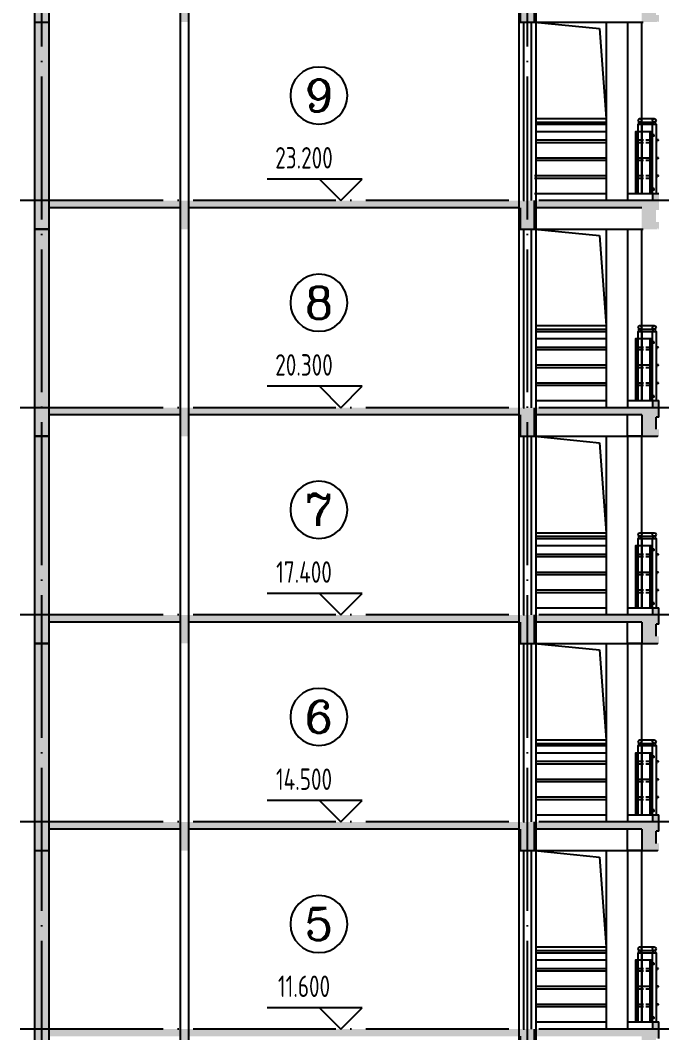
# Model space of a CAD drawing. Extents: x -726032 to 135930, y -151624 to 587044.
# Drawn here: x -403957 to -394976, y 236058 to 250235 of the extents above; entities that cross this region are included whole.
import ezdxf
from ezdxf.enums import TextEntityAlignment as Align

# ---------------------------------------------------------------- set-up
doc = ezdxf.new("R2010")
doc.units = 0
doc.header["$LTSCALE"] = 1000
doc.header["$MEASUREMENT"] = 0
doc.linetypes.add('DASH', pattern=[0.35, 0.25, -0.1])
doc.linetypes.add('DOTE', pattern=[2.42, 2, -0.2, 0.02, -0.2])
doc.layers.get('0').update_dxf_attribs({"linetype": 'CONTINUOUS'})
for name, color, linetype in [('AXIS', 245, 'CONTINUOUS'), ('AXIS_TEXT', 7, 'CONTINUOUS'), ('DE', 134, 'CONTINUOUS'), ('DOTE', 8, 'DOTE'), ('LAYER1', 7, 'CONTINUOUS'), ('PUB_DIM', 245, 'CONTINUOUS'), ('WALL', 255, 'CONTINUOUS'), ('WINDOW', 155, 'CONTINUOUS')]:
    doc.layers.add(name, color=color, linetype=linetype)
doc.styles.add('COMPLEX', font='COMPLEX')
doc.styles.add('DIM_FONT', font='isocp.shx', dxfattribs={"width": 0.8})

# ---------------------------------------------------------------- blocks, each defined once
blk = doc.blocks.new('_AXISO')
blk.add_circle((0, 0), 0.5)
at = {"layer": 'AXIS_TEXT', "style": 'COMPLEX', "width": 1.041667}
blk.add_attdef('A', text='', height=0.56, dxfattribs=at).set_placement((-0.25, -0.28), (0.25, -0.28), align=Align.FIT)

msp = doc.modelspace()

# ---------------------------------------------------------------- hatches: boundary and pattern name
for color, points in [(146, [(-403756, 250609.2), (-403556, 250609.2), (-403556, 250209.2), (-403756, 250209.2)]), (136, [(-403756, 250209.2), (-403556, 250209.2), (-403556, 247709.2), (-403756, 247709.2)]), (146, [(-403756, 247709.2), (-403556, 247709.2), (-403556, 247309.2), (-403756, 247309.2)]), (136, [(-403756, 247309.2), (-403556, 247309.2), (-403556, 244809.2), (-403756, 244809.2)]), (146, [(-403756, 244809.2), (-403556, 244809.2), (-403556, 244409.2), (-403756, 244409.2)]), (136, [(-403756, 244409.2), (-403556, 244409.2), (-403556, 241909.2), (-403756, 241909.2)]), (146, [(-403756, 241909.2), (-403556, 241909.2), (-403556, 241509.2), (-403756, 241509.2)]), (136, [(-403756, 241509.2), (-403556, 241509.2), (-403556, 239009.2), (-403756, 239009.2)]), (146, [(-403756, 239009.2), (-403556, 239009.2), (-403556, 238609.2), (-403756, 238609.2)]), (136, [(-403756, 238609.2), (-403556, 238609.2), (-403556, 236109.2), (-403756, 236109.2)]), (146, [(-403756, 236109.2), (-403556, 236109.2), (-403556, 235709.2), (-403756, 235709.2)])]:
    msp.add_hatch(color=color).paths.add_polyline_path(points)
h = msp.add_hatch()
h.set_pattern_fill('ANSI32', color=136, scale=100, style=0)
h.set_pattern_definition([(135, (-33192.717, 256899.96), (26.5165043, 26.5165043), []), (135, (-33210.395, 256899.96), (26.5165043, 26.5165043), [])])
h.paths.add_polyline_path([(-395139, 248678.4), (-395124, 248678.4), (-395124, 247809.2), (-395139, 247809.2)])
h = msp.add_hatch()
h.set_pattern_fill('ANSI32', color=136, scale=100, style=0)
h.set_pattern_definition([(135, (-33192.717, 253999.96), (26.5165043, 26.5165043), []), (135, (-33210.395, 253999.96), (26.5165043, 26.5165043), [])])
h.paths.add_polyline_path([(-395139, 245778.4), (-395124, 245778.4), (-395124, 244909.2), (-395139, 244909.2)])
h = msp.add_hatch()
h.set_pattern_fill('ANSI32', color=136, scale=100, style=0)
h.set_pattern_definition([(135, (-33192.717, 251099.96), (26.5165043, 26.5165043), []), (135, (-33210.395, 251099.96), (26.5165043, 26.5165043), [])])
h.paths.add_polyline_path([(-395139, 242878.4), (-395124, 242878.4), (-395124, 242009.2), (-395139, 242009.2)])
h = msp.add_hatch()
h.set_pattern_fill('ANSI32', color=136, scale=100, style=0)
h.set_pattern_definition([(135, (-33192.717, 248199.96), (26.5165043, 26.5165043), []), (135, (-33210.395, 248199.96), (26.5165043, 26.5165043), [])])
h.paths.add_polyline_path([(-395139, 239978.4), (-395124, 239978.4), (-395124, 239109.2), (-395139, 239109.2)])
h = msp.add_hatch()
h.set_pattern_fill('ANSI32', color=136, scale=100, style=0)
h.set_pattern_definition([(135, (-33192.717, 245299.96), (26.5165043, 26.5165043), []), (135, (-33210.395, 245299.96), (26.5165043, 26.5165043), [])])
h.paths.add_polyline_path([(-395139, 237078.4), (-395124, 237078.4), (-395124, 236209.2), (-395139, 236209.2)])
at = {"layer": 'DE'}
for points in [[(-396756, 250609.2), (-403556, 250609.2), (-403556, 250509.2), (-401716, 250509.2), (-401716, 250209.2), (-401596, 250209.2), (-401596, 250509.2), (-396976, 250509.2), (-396976, 250209.2), (-396756, 250209.2), (-396736, 250209.2), (-396736, 250509.2), (-396756, 250509.2)], [(-396756, 247709.2), (-403556, 247709.2), (-403556, 247609.2), (-401716, 247609.2), (-401716, 247309.2), (-401596, 247309.2), (-401596, 247609.2), (-396976, 247609.2), (-396976, 247309.2), (-396756, 247309.2), (-396736, 247309.2), (-396736, 247609.2), (-396756, 247609.2)], [(-396756, 244809.2), (-403556, 244809.2), (-403556, 244709.2), (-401716, 244709.2), (-401716, 244409.2), (-401596, 244409.2), (-401596, 244709.2), (-396976, 244709.2), (-396976, 244409.2), (-396756, 244409.2), (-396736, 244409.2), (-396736, 244709.2), (-396756, 244709.2)], [(-396756, 241909.2), (-403556, 241909.2), (-403556, 241809.2), (-401716, 241809.2), (-401716, 241509.2), (-401596, 241509.2), (-401596, 241809.2), (-396976, 241809.2), (-396976, 241509.2), (-396756, 241509.2), (-396736, 241509.2), (-396736, 241809.2), (-396756, 241809.2)], [(-396756, 239009.2), (-403556, 239009.2), (-403556, 238909.2), (-401716, 238909.2), (-401716, 238609.2), (-401596, 238609.2), (-401596, 238909.2), (-396976, 238909.2), (-396976, 238609.2), (-396756, 238609.2), (-396736, 238609.2), (-396736, 238909.2), (-396756, 238909.2)], [(-396756, 236109.2), (-403556, 236109.2), (-403556, 236009.2), (-401716, 236009.2), (-401716, 235709.2), (-401596, 235709.2), (-401596, 236009.2), (-396976, 236009.2), (-396976, 235709.2), (-396756, 235709.2), (-396736, 235709.2), (-396736, 236009.2), (-396756, 236009.2)]]:
    msp.add_hatch(color=256, dxfattribs=at).paths.add_polyline_path(points)
at = {"layer": 'LAYER1'}
for points in [[(-396756, 250609.2), (-395106, 250609.2), (-395106, 250709.2), (-395016, 250709.2), (-395016, 250479.2), (-395056, 250479.2), (-395056, 250309.2), (-395016, 250309.2), (-395016, 250209.2), (-395026, 250209.2), (-395026, 250219.2), (-395036, 250219.2), (-395036, 250209.2), (-395256, 250209.2), (-395256, 250509.2), (-396756, 250509.2)], [(-396756, 247709.2), (-395106, 247709.2), (-395106, 247809.2), (-395016, 247809.2), (-395016, 247579.2), (-395056, 247579.2), (-395056, 247409.2), (-395016, 247409.2), (-395016, 247309.2), (-395026, 247309.2), (-395026, 247319.2), (-395036, 247319.2), (-395036, 247309.2), (-395256, 247309.2), (-395256, 247609.2), (-396756, 247609.2)], [(-396756, 244809.2), (-395106, 244809.2), (-395106, 244909.2), (-395016, 244909.2), (-395016, 244679.2), (-395056, 244679.2), (-395056, 244509.2), (-395016, 244509.2), (-395016, 244409.2), (-395026, 244409.2), (-395026, 244419.2), (-395036, 244419.2), (-395036, 244409.2), (-395256, 244409.2), (-395256, 244709.2), (-396756, 244709.2)], [(-396756, 241909.2), (-395106, 241909.2), (-395106, 242009.2), (-395016, 242009.2), (-395016, 241779.2), (-395056, 241779.2), (-395056, 241609.2), (-395016, 241609.2), (-395016, 241509.2), (-395026, 241509.2), (-395026, 241519.2), (-395036, 241519.2), (-395036, 241509.2), (-395256, 241509.2), (-395256, 241809.2), (-396756, 241809.2)], [(-396756, 239009.2), (-395106, 239009.2), (-395106, 239109.2), (-395016, 239109.2), (-395016, 238879.2), (-395056, 238879.2), (-395056, 238709.2), (-395016, 238709.2), (-395016, 238609.2), (-395026, 238609.2), (-395026, 238619.2), (-395036, 238619.2), (-395036, 238609.2), (-395256, 238609.2), (-395256, 238909.2), (-396756, 238909.2)], [(-396756, 236109.2), (-395106, 236109.2), (-395106, 236209.2), (-395016, 236209.2), (-395016, 235979.2), (-395056, 235979.2), (-395056, 235809.2), (-395016, 235809.2), (-395016, 235709.2), (-395026, 235709.2), (-395026, 235719.2), (-395036, 235719.2), (-395036, 235709.2), (-395256, 235709.2), (-395256, 236009.2), (-396756, 236009.2)]]:
    msp.add_hatch(color=136, dxfattribs=at).paths.add_polyline_path(points)

# ---------------------------------------------------------------- linework, layer by layer
for p, q in [((-403756, 250209.2), (-403556, 250209.2)), ((-396756, 250209.2), (-395236, 250209.2)), ((-395306, 248309.2), (-395139, 248309.2)), ((-395456, 247809.2), (-395016, 247809.2)), ((-401716, 247609.2), (-403556, 247609.2)), ((-396976, 247609.2), (-401596, 247609.2)), ((-395256, 247609.2), (-396756, 247609.2)), ((-403756, 247309.2), (-403556, 247309.2)), ((-396756, 247309.2), (-395236, 247309.2)), ((-395306, 245409.2), (-395139, 245409.2)), ((-395456, 244909.2), (-395016, 244909.2)), ((-401716, 244709.2), (-403556, 244709.2)), ((-396976, 244709.2), (-401596, 244709.2)), ((-395256, 244709.2), (-396756, 244709.2)), ((-403756, 244409.2), (-403556, 244409.2)), ((-396756, 244409.2), (-395236, 244409.2)), ((-395306, 242509.2), (-395139, 242509.2)), ((-395456, 242009.2), (-395016, 242009.2)), ((-401716, 241809.2), (-403556, 241809.2)), ((-396976, 241809.2), (-401596, 241809.2)), ((-395256, 241809.2), (-396756, 241809.2)), ((-403756, 241509.2), (-403556, 241509.2)), ((-396756, 241509.2), (-395236, 241509.2)), ((-395306, 239609.2), (-395139, 239609.2)), ((-395456, 239109.2), (-395016, 239109.2)), ((-401716, 238909.2), (-403556, 238909.2)), ((-396976, 238909.2), (-401596, 238909.2)), ((-395256, 238909.2), (-396756, 238909.2)), ((-403756, 238609.2), (-403556, 238609.2)), ((-396756, 238609.2), (-395236, 238609.2)), ((-395306, 236709.2), (-395139, 236709.2)), ((-395456, 236209.2), (-395016, 236209.2))]:
    msp.add_line(p, q)
at = {"color": 136}
for p, q in [((-396756, 250209.2), (-395845.7, 250118.8)), ((-395845.7, 250118.8), (-395756, 248859.2)), ((-395756, 250209.2), (-395756, 247709.2)), ((-395456, 250209.2), (-395456, 247709.2)), ((-395256, 247809.2), (-395256, 250209.2)), ((-396736, 248859.2), (-395756, 248859.2)), ((-396736, 248809.2), (-395756, 248809.2)), ((-395296.9, 248778.4), (-395296.9, 248814.9)), ((-395281, 248859.2), (-395081, 248859.2)), ((-395281, 248809.2), (-395096.9, 248809.2)), ((-395265.1, 248778.4), (-395265.1, 248814.9)), ((-395096.9, 248778.4), (-395096.9, 248814.9)), ((-395065.1, 248778.4), (-395065.1, 248814.9)), ((-396736, 248778.4), (-395756, 248778.4)), ((-396736, 248678.4), (-395756, 248678.4)), ((-395306, 248778.4), (-395106, 248778.4)), ((-395306, 248678.4), (-395139, 248678.4)), ((-396736, 248559.2), (-395756, 248559.2)), ((-396736, 248524.2), (-395756, 248524.2)), ((-396736, 248274.2), (-395756, 248274.2)), ((-396756, 248059.2), (-395756, 248059.2)), ((-396756, 248024.2), (-395756, 248024.2)), ((-396756, 247809.2), (-395756, 247809.2)), ((-395106, 247809.2), (-395106, 247709.2)), ((-396756, 247309.2), (-395845.7, 247218.8)), ((-395756, 247309.2), (-395756, 244809.2)), ((-395456, 247309.2), (-395456, 244809.2)), ((-395256, 244909.2), (-395256, 247309.2)), ((-395845.7, 247218.8), (-395756, 245959.2)), ((-396736, 245959.2), (-395756, 245959.2)), ((-396736, 245909.2), (-395756, 245909.2)), ((-396736, 245878.4), (-395756, 245878.4)), ((-395306, 245878.4), (-395106, 245878.4)), ((-395296.9, 245878.4), (-395296.9, 245914.9)), ((-395281, 245959.2), (-395081, 245959.2)), ((-395281, 245909.2), (-395096.9, 245909.2)), ((-395265.1, 245878.4), (-395265.1, 245914.9)), ((-395096.9, 245878.4), (-395096.9, 245914.9)), ((-395065.1, 245878.4), (-395065.1, 245914.9)), ((-396736, 245778.4), (-395756, 245778.4)), ((-395306, 245778.4), (-395139, 245778.4)), ((-396736, 245659.2), (-395756, 245659.2)), ((-396736, 245624.2), (-395756, 245624.2)), ((-396736, 245374.2), (-395756, 245374.2)), ((-396736, 245159.2), (-395756, 245159.2)), ((-396736, 245124.2), (-395756, 245124.2)), ((-396736, 244909.2), (-395756, 244909.2)), ((-395106, 244909.2), (-395106, 244809.2)), ((-395016, 244679.2), (-395016, 244909.2)), ((-395016, 244679.2), (-395056, 244679.2)), ((-395056, 244509.2), (-395056, 244679.2)), ((-396756, 244409.2), (-395845.7, 244318.8)), ((-395756, 244409.2), (-395756, 241909.2)), ((-395456, 244409.2), (-395456, 241909.2)), ((-395256, 242009.2), (-395256, 244409.2)), ((-395845.7, 244318.8), (-395756, 243059.2)), ((-396736, 243059.2), (-395756, 243059.2)), ((-396736, 243009.2), (-395756, 243009.2)), ((-395296.9, 242978.4), (-395296.9, 243014.9)), ((-395281, 243059.2), (-395081, 243059.2)), ((-395281, 243009.2), (-395096.9, 243009.2)), ((-395265.1, 242978.4), (-395265.1, 243014.9)), ((-395096.9, 242978.4), (-395096.9, 243014.9)), ((-395065.1, 242978.4), (-395065.1, 243014.9)), ((-396736, 242978.4), (-395756, 242978.4)), ((-396736, 242878.4), (-395756, 242878.4)), ((-395306, 242978.4), (-395106, 242978.4)), ((-395306, 242878.4), (-395139, 242878.4)), ((-396736, 242759.2), (-395756, 242759.2)), ((-396736, 242724.2), (-395756, 242724.2)), ((-396736, 242474.2), (-395756, 242474.2)), ((-396736, 242259.2), (-395756, 242259.2)), ((-396736, 242224.2), (-395756, 242224.2)), ((-396736, 242009.2), (-395756, 242009.2)), ((-395106, 242009.2), (-395106, 241909.2)), ((-395016, 241779.2), (-395016, 242009.2)), ((-395016, 241779.2), (-395056, 241779.2)), ((-395056, 241609.2), (-395056, 241779.2)), ((-396756, 241509.2), (-395845.7, 241418.8)), ((-395756, 241509.2), (-395756, 239009.2)), ((-395456, 241509.2), (-395456, 239009.2)), ((-395256, 239109.2), (-395256, 241509.2)), ((-395845.7, 241418.8), (-395756, 240159.2)), ((-396736, 240159.2), (-395756, 240159.2)), ((-395281, 240159.2), (-395081, 240159.2)), ((-396736, 240109.2), (-395756, 240109.2)), ((-396736, 240078.4), (-395756, 240078.4)), ((-395306, 240078.4), (-395106, 240078.4)), ((-395296.9, 240078.4), (-395296.9, 240114.9)), ((-395281, 240109.2), (-395096.9, 240109.2)), ((-395265.1, 240078.4), (-395265.1, 240114.9)), ((-395096.9, 240078.4), (-395096.9, 240114.9)), ((-395065.1, 240078.4), (-395065.1, 240114.9)), ((-396736, 239978.4), (-395756, 239978.4)), ((-395306, 239978.4), (-395139, 239978.4)), ((-396736, 239859.2), (-395756, 239859.2)), ((-396736, 239824.2), (-395756, 239824.2)), ((-396736, 239574.2), (-395756, 239574.2)), ((-396736, 239359.2), (-395756, 239359.2)), ((-396736, 239324.2), (-395756, 239324.2)), ((-396736, 239109.2), (-395756, 239109.2)), ((-395106, 239109.2), (-395106, 239009.2)), ((-395016, 238879.2), (-395016, 239109.2)), ((-395016, 238879.2), (-395056, 238879.2)), ((-395056, 238709.2), (-395056, 238879.2)), ((-396756, 238609.2), (-395845.7, 238518.8)), ((-395756, 238609.2), (-395756, 236109.2)), ((-395456, 238609.2), (-395456, 236109.2)), ((-395256, 236209.2), (-395256, 238609.2)), ((-395845.7, 238518.8), (-395756, 237259.2)), ((-396736, 237259.2), (-395756, 237259.2)), ((-396736, 237209.2), (-395756, 237209.2)), ((-396736, 237178.4), (-395756, 237178.4)), ((-395306, 237178.4), (-395106, 237178.4)), ((-395296.9, 237178.4), (-395296.9, 237214.9)), ((-395281, 237259.2), (-395081, 237259.2)), ((-395281, 237209.2), (-395096.9, 237209.2)), ((-395265.1, 237178.4), (-395265.1, 237214.9)), ((-395096.9, 237178.4), (-395096.9, 237214.9)), ((-395065.1, 237178.4), (-395065.1, 237214.9)), ((-396736, 237078.4), (-395756, 237078.4)), ((-395306, 237078.4), (-395139, 237078.4)), ((-396736, 236959.2), (-395756, 236959.2)), ((-396736, 236924.2), (-395756, 236924.2)), ((-396736, 236674.2), (-395756, 236674.2)), ((-396736, 236459.2), (-395756, 236459.2)), ((-396736, 236424.2), (-395756, 236424.2)), ((-396736, 236209.2), (-395756, 236209.2)), ((-395106, 236209.2), (-395106, 236109.2)), ((-395016, 235979.2), (-395016, 236209.2))]:
    msp.add_line(p, q, dxfattribs=at)
at = {"color": 136, "linetype": 'DASH', "ltscale": 0.3}
for p, q in [((-395306, 248559.2), (-395139, 248559.2)), ((-395306, 248524.2), (-395139, 248524.2)), ((-395306, 248274.2), (-395139, 248274.2)), ((-395306, 248059.2), (-395139, 248059.2)), ((-395306, 248024.2), (-395139, 248024.2)), ((-395306, 245659.2), (-395139, 245659.2)), ((-395306, 245624.2), (-395139, 245624.2)), ((-395306, 245374.2), (-395139, 245374.2)), ((-395306, 245159.2), (-395139, 245159.2)), ((-395306, 245124.2), (-395139, 245124.2)), ((-395306, 242759.2), (-395139, 242759.2)), ((-395306, 242724.2), (-395139, 242724.2)), ((-395306, 242474.2), (-395139, 242474.2)), ((-395306, 242259.2), (-395139, 242259.2)), ((-395306, 242224.2), (-395139, 242224.2)), ((-395306, 239859.2), (-395139, 239859.2)), ((-395306, 239824.2), (-395139, 239824.2)), ((-395306, 239574.2), (-395139, 239574.2)), ((-395306, 239359.2), (-395139, 239359.2)), ((-395306, 239324.2), (-395139, 239324.2)), ((-395306, 236959.2), (-395139, 236959.2)), ((-395306, 236924.2), (-395139, 236924.2)), ((-395306, 236674.2), (-395139, 236674.2)), ((-395306, 236459.2), (-395139, 236459.2)), ((-395306, 236424.2), (-395139, 236424.2))]:
    msp.add_line(p, q, dxfattribs=at)
at = {"color": 0}
for p, q in [((-396736, 248309.2), (-395756, 248309.2)), ((-396736, 245409.2), (-395756, 245409.2)), ((-396736, 242509.2), (-395756, 242509.2)), ((-396736, 239609.2), (-395756, 239609.2)), ((-396736, 236709.2), (-395756, 236709.2))]:
    msp.add_line(p, q, dxfattribs=at)
at = {"color": 146}
for p, q in [((-396756, 241909.2), (-396756, 241809.2)), ((-396756, 239009.2), (-396756, 238909.2))]:
    msp.add_line(p, q, dxfattribs=at)
for points in [[(-396956, 250509.2), (-396956, 250209.2), (-396756, 250209.2), (-396756, 250609.2)], [(-396956, 247609.2), (-396956, 247309.2), (-396756, 247309.2), (-396756, 247709.2)], [(-396956, 244709.2), (-396956, 244409.2), (-396756, 244409.2), (-396756, 244809.2)], [(-396956, 241809.2), (-396956, 241509.2), (-396756, 241509.2), (-396756, 241909.2)], [(-396956, 238909.2), (-396956, 238609.2), (-396756, 238609.2), (-396756, 239009.2)], [(-396956, 236009.2), (-396956, 235709.2), (-396756, 235709.2), (-396756, 236109.2)]]:
    msp.add_lwpolyline(points, dxfattribs=at)
at = {"color": 136}
for points in [[(-395339, 247809.2), (-395339, 248678.4), (-395324, 248678.4), (-395324, 247809.2)], [(-395306, 247809.2), (-395306, 248778.4), (-395256, 248778.4), (-395256, 247809.2)], [(-395139, 247809.2), (-395139, 248678.4), (-395124, 248678.4), (-395124, 247809.2)], [(-395106, 247809.2), (-395106, 248778.4), (-395056, 248778.4), (-395056, 247809.2)], [(-395019.2, 248559.2), (-395054.2, 248559.2), (-395054.2, 248524.2)], [(-395024.2, 248554.2), (-395049.2, 248554.2), (-395049.2, 248529.2)], [(-395019.2, 248309.2), (-395054.2, 248309.2), (-395054.2, 248274.2)], [(-395024.2, 248304.2), (-395049.2, 248304.2), (-395049.2, 248279.2)], [(-395019.2, 248059.2), (-395054.2, 248059.2), (-395054.2, 248024.2)], [(-395024.2, 248054.2), (-395049.2, 248054.2), (-395049.2, 248029.2)], [(-395306, 244909.2), (-395306, 245878.4), (-395256, 245878.4), (-395256, 244909.2)], [(-395106, 244909.2), (-395106, 245878.4), (-395056, 245878.4), (-395056, 244909.2)], [(-395339, 244909.2), (-395339, 245778.4), (-395324, 245778.4), (-395324, 244909.2)], [(-395139, 244909.2), (-395139, 245778.4), (-395124, 245778.4), (-395124, 244909.2)], [(-395019.2, 245659.2), (-395054.2, 245659.2), (-395054.2, 245624.2)], [(-395024.2, 245654.2), (-395049.2, 245654.2), (-395049.2, 245629.2)], [(-395019.2, 245409.2), (-395054.2, 245409.2), (-395054.2, 245374.2)], [(-395024.2, 245404.2), (-395049.2, 245404.2), (-395049.2, 245379.2)], [(-395019.2, 245159.2), (-395054.2, 245159.2), (-395054.2, 245124.2)], [(-395024.2, 245154.2), (-395049.2, 245154.2), (-395049.2, 245129.2)], [(-395256, 244709.2), (-395256, 244409.2), (-395036, 244409.2), (-395036, 244419.2)], [(-395339, 242009.2), (-395339, 242878.4), (-395324, 242878.4), (-395324, 242009.2)], [(-395306, 242009.2), (-395306, 242978.4), (-395256, 242978.4), (-395256, 242009.2)], [(-395139, 242009.2), (-395139, 242878.4), (-395124, 242878.4), (-395124, 242009.2)], [(-395106, 242009.2), (-395106, 242978.4), (-395056, 242978.4), (-395056, 242009.2)], [(-395019.2, 242759.2), (-395054.2, 242759.2), (-395054.2, 242724.2)], [(-395024.2, 242754.2), (-395049.2, 242754.2), (-395049.2, 242729.2)], [(-395019.2, 242509.2), (-395054.2, 242509.2), (-395054.2, 242474.2)], [(-395024.2, 242504.2), (-395049.2, 242504.2), (-395049.2, 242479.2)], [(-395019.2, 242259.2), (-395054.2, 242259.2), (-395054.2, 242224.2)], [(-395024.2, 242254.2), (-395049.2, 242254.2), (-395049.2, 242229.2)], [(-395256, 241809.2), (-395256, 241509.2), (-395036, 241509.2), (-395036, 241519.2)], [(-395306, 239109.2), (-395306, 240078.4), (-395256, 240078.4), (-395256, 239109.2)], [(-395106, 239109.2), (-395106, 240078.4), (-395056, 240078.4), (-395056, 239109.2)], [(-395339, 239109.2), (-395339, 239978.4), (-395324, 239978.4), (-395324, 239109.2)], [(-395139, 239109.2), (-395139, 239978.4), (-395124, 239978.4), (-395124, 239109.2)], [(-395019.2, 239859.2), (-395054.2, 239859.2), (-395054.2, 239824.2)], [(-395024.2, 239854.2), (-395049.2, 239854.2), (-395049.2, 239829.2)], [(-395019.2, 239609.2), (-395054.2, 239609.2), (-395054.2, 239574.2)], [(-395024.2, 239604.2), (-395049.2, 239604.2), (-395049.2, 239579.2)], [(-395019.2, 239359.2), (-395054.2, 239359.2), (-395054.2, 239324.2)], [(-395024.2, 239354.2), (-395049.2, 239354.2), (-395049.2, 239329.2)], [(-395256, 238909.2), (-395256, 238609.2), (-395036, 238609.2), (-395036, 238619.2)], [(-395306, 236209.2), (-395306, 237178.4), (-395256, 237178.4), (-395256, 236209.2)], [(-395106, 236209.2), (-395106, 237178.4), (-395056, 237178.4), (-395056, 236209.2)], [(-395339, 236209.2), (-395339, 237078.4), (-395324, 237078.4), (-395324, 236209.2)], [(-395139, 236209.2), (-395139, 237078.4), (-395124, 237078.4), (-395124, 236209.2)], [(-395019.2, 236959.2), (-395054.2, 236959.2), (-395054.2, 236924.2)], [(-395024.2, 236954.2), (-395049.2, 236954.2), (-395049.2, 236929.2)], [(-395019.2, 236709.2), (-395054.2, 236709.2), (-395054.2, 236674.2)], [(-395024.2, 236704.2), (-395049.2, 236704.2), (-395049.2, 236679.2)], [(-395019.2, 236459.2), (-395054.2, 236459.2), (-395054.2, 236424.2)], [(-395024.2, 236454.2), (-395049.2, 236454.2), (-395049.2, 236429.2)]]:
    msp.add_lwpolyline(points, dxfattribs=at)
for points in [[(-395080.3, 248631.3), (-395124, 248631.3), (-395124, 248616.3), (-395080.3, 248616.3)], [(-395080.3, 247877.3), (-395124, 247877.3), (-395124, 247862.3), (-395080.3, 247862.3)], [(-395080.3, 245731.3), (-395124, 245731.3), (-395124, 245716.3), (-395080.3, 245716.3)], [(-395080.3, 244977.3), (-395124, 244977.3), (-395124, 244962.3), (-395080.3, 244962.3)], [(-395080.3, 242831.3), (-395124, 242831.3), (-395124, 242816.3), (-395080.3, 242816.3)], [(-395080.3, 242077.3), (-395124, 242077.3), (-395124, 242062.3), (-395080.3, 242062.3)], [(-395080.3, 239931.3), (-395124, 239931.3), (-395124, 239916.3), (-395080.3, 239916.3)], [(-395080.3, 239177.3), (-395124, 239177.3), (-395124, 239162.3), (-395080.3, 239162.3)], [(-395080.3, 237031.3), (-395124, 237031.3), (-395124, 237016.3), (-395080.3, 237016.3)], [(-395080.3, 236277.3), (-395124, 236277.3), (-395124, 236262.3), (-395080.3, 236262.3)]]:
    msp.add_lwpolyline(points, close=True, dxfattribs=at)
for centre in [(-395281, 248834.2), (-395081, 248834.2), (-395281, 245934.2), (-395081, 245934.2), (-395281, 243034.2), (-395081, 243034.2), (-395281, 240134.2), (-395081, 240134.2), (-395281, 237234.2), (-395081, 237234.2)]:
    msp.add_circle(centre, 25, dxfattribs=at)
for centre in [(-395054.2, 248529.2), (-395024.2, 248559.2), (-395054.2, 248279.2), (-395024.2, 248309.2), (-395054.2, 248029.2), (-395024.2, 248059.2), (-395054.2, 245629.2), (-395024.2, 245659.2), (-395024.2, 245409.2), (-395054.2, 245379.2), (-395054.2, 245129.2), (-395024.2, 245159.2), (-395054.2, 242729.2), (-395024.2, 242759.2), (-395054.2, 242479.2), (-395024.2, 242509.2), (-395054.2, 242229.2), (-395024.2, 242259.2), (-395054.2, 239829.2), (-395024.2, 239859.2), (-395024.2, 239609.2), (-395054.2, 239579.2), (-395054.2, 239329.2), (-395024.2, 239359.2), (-395054.2, 236929.2), (-395024.2, 236959.2), (-395054.2, 236679.2), (-395024.2, 236709.2), (-395054.2, 236429.2), (-395024.2, 236459.2)]:
    msp.add_arc(centre, 5, 270, 0, dxfattribs=at)
at = {"layer": 'DOTE'}
for p, q in [((-403656, 220826), (-403656, 264209.2)), ((-396856, 220826), (-396856, 256009.2)), ((-387437.8, 247709.2), (-421480.6, 247709.2)), ((-387437.8, 244809.2), (-421480.6, 244809.2)), ((-387437.8, 241909.2), (-421480.6, 241909.2)), ((-387437.8, 239009.2), (-421480.6, 239009.2)), ((-387437.8, 236109.2), (-421480.6, 236109.2))]:
    msp.add_line(p, q, dxfattribs=at)
at = {"layer": 'LAYER1', "color": 136}
for points in [[(-395256, 244409.2), (-395456, 244409.2), (-395456, 244709.2)], [(-395256, 241509.2), (-395456, 241509.2), (-395456, 241809.2)], [(-395256, 238609.2), (-395456, 238609.2), (-395456, 238909.2)]]:
    msp.add_lwpolyline(points, dxfattribs=at)
at = {"layer": 'PUB_DIM'}
for p, q in [((-399168.4, 248009.2), (-400500.6, 248009.2)), ((-399768.4, 248009.2), (-399468.4, 247709.2)), ((-399468.4, 247709.2), (-399168.4, 248009.2)), ((-399168.4, 245109.2), (-400500.6, 245109.2)), ((-399768.4, 245109.2), (-399468.4, 244809.2)), ((-399468.4, 244809.2), (-399168.4, 245109.2)), ((-399168.4, 242209.2), (-400500.6, 242209.2)), ((-399768.4, 242209.2), (-399468.4, 241909.2)), ((-399468.4, 241909.2), (-399168.4, 242209.2)), ((-399168.4, 239309.2), (-400500.6, 239309.2)), ((-399768.4, 239309.2), (-399468.4, 239009.2)), ((-399468.4, 239009.2), (-399168.4, 239309.2)), ((-399168.4, 236409.2), (-400500.6, 236409.2)), ((-399768.4, 236409.2), (-399468.4, 236109.2)), ((-399468.4, 236109.2), (-399168.4, 236409.2))]:
    msp.add_line(p, q, dxfattribs=at)
at = {"layer": 'WALL'}
for p, q in [((-403756, 264209.2), (-403756, 223334.1)), ((-403556, 259209.2), (-403556, 227409.2)), ((-401716, 256309.2), (-401716, 224479.2)), ((-401596, 224479.2), (-401596, 256309.2)), ((-396976, 253509.2), (-396976, 224509.2)), ((-396736, 224509.2), (-396736, 253509.2)), ((-403756, 250209.2), (-403556, 250209.2)), ((-396976, 250209.2), (-396756, 250209.2)), ((-403556, 247309.2), (-403756, 247309.2)), ((-403556, 244409.2), (-403756, 244409.2)), ((-403556, 241509.2), (-403756, 241509.2)), ((-403756, 238609.2), (-403556, 238609.2)), ((-396976, 238609.2), (-396756, 238609.2))]:
    msp.add_line(p, q, dxfattribs=at)
at = {"layer": 'WINDOW'}
for p, q in [((-396976, 250210.6), (-396976, 247709.2)), ((-396909.2, 247709.2), (-396909.2, 250209.2)), ((-396800.1, 247709.2), (-396800.1, 250209.2)), ((-396736, 247709.2), (-396736, 250209.2)), ((-396976, 247310.6), (-396976, 244809.2)), ((-396909.2, 244809.2), (-396909.2, 247309.2)), ((-396800.1, 244809.2), (-396800.1, 247309.2)), ((-396736, 244809.2), (-396736, 247309.2)), ((-396976, 244410.6), (-396976, 241909.2)), ((-396909.2, 241909.2), (-396909.2, 244409.2)), ((-396800.1, 241909.2), (-396800.1, 244409.2)), ((-396736, 241909.2), (-396736, 244409.2)), ((-396976, 241510.6), (-396976, 239009.2)), ((-396909.2, 239009.2), (-396909.2, 241509.2)), ((-396800.1, 239009.2), (-396800.1, 241509.2)), ((-396736, 239009.2), (-396736, 241509.2)), ((-396976, 238610.6), (-396976, 236109.2)), ((-396909.2, 236109.2), (-396909.2, 238609.2)), ((-396800.1, 236109.2), (-396800.1, 238609.2)), ((-396736, 236109.2), (-396736, 238609.2))]:
    msp.add_line(p, q, dxfattribs=at)

# ---------------------------------------------------------------- block references
at = {"layer": 'AXIS', "color": 144}
ref = msp.add_blockref('_AXISO', (-399775.2, 249180.1), dxfattribs=dict(at, xscale=-800, yscale=800, zscale=800))
ref.add_attrib('A', '9', dxfattribs={"layer": 'AXIS_TEXT', "height": 448, "style": 'COMPLEX', "width": 1.339286}).set_placement((-399975.2, 248956.1), (-399575.2, 248956.1), align=Align.FIT)
ref = msp.add_blockref('_AXISO', (-399775.2, 246280.1), dxfattribs=dict(at, xscale=-800, yscale=800, zscale=800))
ref.add_attrib('A', '8', dxfattribs={"layer": 'AXIS_TEXT', "height": 448, "style": 'COMPLEX', "width": 1.339286}).set_placement((-399975.2, 246056.1), (-399575.2, 246056.1), align=Align.FIT)
ref = msp.add_blockref('_AXISO', (-399775.2, 243380.1), dxfattribs=dict(at, xscale=-800, yscale=800, zscale=800))
ref.add_attrib('A', '7', dxfattribs={"layer": 'AXIS_TEXT', "height": 448, "style": 'COMPLEX', "width": 1.339286}).set_placement((-399975.2, 243156.1), (-399575.2, 243156.1), align=Align.FIT)
ref = msp.add_blockref('_AXISO', (-399775.2, 240480.1), dxfattribs=dict(at, xscale=-800, yscale=800, zscale=800))
ref.add_attrib('A', '6', dxfattribs={"layer": 'AXIS_TEXT', "height": 448, "style": 'COMPLEX', "width": 1.339286}).set_placement((-399975.2, 240256.1), (-399575.2, 240256.1), align=Align.FIT)
ref = msp.add_blockref('_AXISO', (-399775.2, 237580.1), dxfattribs=dict(at, xscale=-800, yscale=800, zscale=800))
ref.add_attrib('A', '5', dxfattribs={"layer": 'AXIS_TEXT', "height": 448, "style": 'COMPLEX', "width": 1.339286}).set_placement((-399975.2, 237356.1), (-399575.2, 237356.1), align=Align.FIT)

# ---------------------------------------------------------------- texts
at = {"layer": 'PUB_DIM', "style": 'DIM_FONT', "width": 0.8}
for s, p in [('23.200', (-399984.5, 248309.2)), ('20.300', (-399984.5, 245409.2)), ('17.400', (-399984.5, 242509.2)), ('14.500', (-399984.5, 239609.2)), ('11.600', (-399984.5, 236709.2))]:
    msp.add_text(s, height=300, dxfattribs=at).set_placement(p, align=Align.MIDDLE)

doc.saveas('drawing.dxf')
